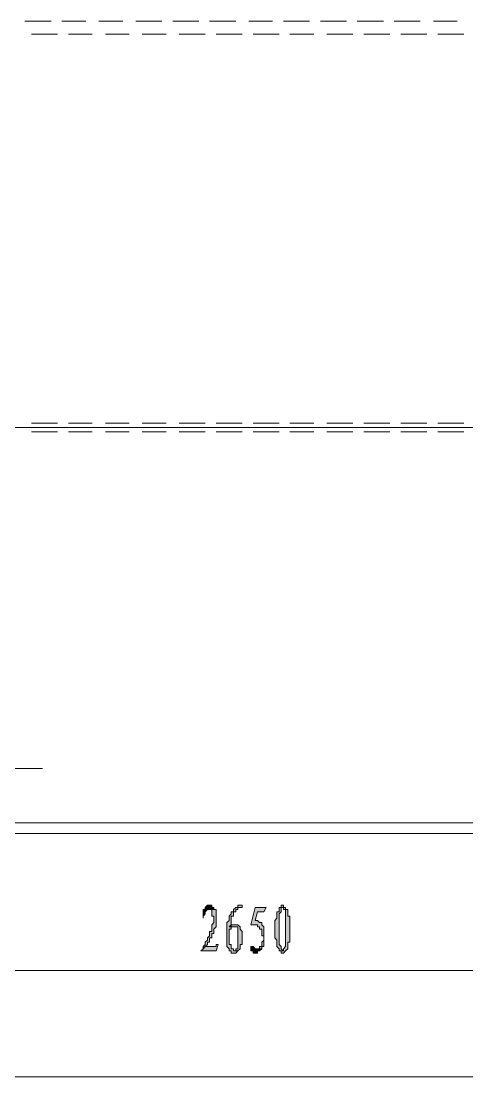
# Model space of a CAD drawing. Header units: millimetres. Extents: x 6 to 291, y 4 to 206.
# Drawn here: x 145.76 to 154.45, y 28.74 to 49.32 of the extents above; entities that cross this region are included whole.
import ezdxf

# ---------------------------------------------------------------- set-up
doc = ezdxf.new("R2010")
doc.units = ezdxf.units.MM
doc.layers.add('C00-00-00', color=7, linetype='Continuous')

msp = doc.modelspace()

# ---------------------------------------------------------------- hatches: boundary and pattern name
at = {"layer": 'C00-00-00'}
h = msp.add_hatch(color=256, dxfattribs=at)
h.dxf.hatch_style = 2
h.paths.add_polyline_path([(149.436663, 32.088674), (149.39433, 32.088674), (149.351997, 32.046341), (149.351997, 32.004008), (149.309663, 32.004008), (149.309663, 31.919341), (149.309663, 31.834674), (149.309663, 31.877008), (149.351997, 31.919341), (149.351997, 31.961674), (149.39433, 32.004008), (149.436663, 32.004008), (149.52133, 32.004008), (149.52133, 32.046341), (149.478997, 32.046341), (149.478997, 32.088674)])
h = msp.add_hatch(color=256, dxfattribs=at)
h.dxf.hatch_style = 2
h.paths.add_polyline_path([(149.521332, 32.004006), (149.436665, 32.004006), (149.478999, 32.004006), (149.478999, 31.961672), (149.478999, 31.877006), (149.521332, 31.877006), (149.521332, 31.750006), (149.478999, 31.707672), (149.478999, 31.623006), (149.478999, 31.580672), (149.436665, 31.580672), (149.436665, 31.538339), (149.436665, 31.496006), (149.394332, 31.453672), (149.394332, 31.411339), (149.351999, 31.369006), (149.351999, 31.326672), (149.309665, 31.284339), (149.309665, 31.242006), (149.351999, 31.284339), (149.394332, 31.326672), (149.394332, 31.369006), (149.436665, 31.369006), (149.436665, 31.411339), (149.436665, 31.453672), (149.478999, 31.453672), (149.478999, 31.496006), (149.478999, 31.538339), (149.521332, 31.538339), (149.521332, 31.580672), (149.521332, 31.623006), (149.563665, 31.665339), (149.563665, 31.750006), (149.563665, 31.919339), (149.563665, 31.961672), (149.563665, 32.004006)])
h = msp.add_hatch(color=256, dxfattribs=at)
h.dxf.hatch_style = 2
h.paths.add_polyline_path([(150.07167, 32.088674), (149.987003, 32.088674), (149.987003, 32.046341), (149.94467, 32.046341), (149.902337, 32.004008), (149.902337, 31.961674), (149.860003, 31.961674), (149.860003, 31.919341), (149.81767, 31.877008), (149.81767, 31.834674), (149.81767, 31.792341), (149.775337, 31.750008), (149.775337, 31.707674), (149.775337, 31.665341), (149.775337, 31.623008), (149.775337, 31.369008), (149.775337, 31.326674), (149.775337, 31.284341), (149.81767, 31.242008), (149.81767, 31.199674), (149.860003, 31.199674), (149.860003, 31.157341), (149.94467, 31.157341), (149.987003, 31.199674), (149.902337, 31.199674), (149.902337, 31.242008), (149.860003, 31.242008), (149.860003, 31.284341), (149.860003, 31.326674), (149.81767, 31.326674), (149.81767, 31.623008), (149.860003, 31.623008), (149.860003, 31.665341), (149.94467, 31.665341), (149.81767, 31.665341), (149.860003, 31.707674), (149.860003, 31.792341), (149.860003, 31.834674), (149.860003, 31.877008), (149.902337, 31.877008), (149.902337, 31.919341), (149.902337, 31.961674), (149.94467, 31.961674), (149.94467, 32.004008), (149.987003, 32.004008), (149.987003, 32.046341), (150.029337, 32.046341), (150.07167, 32.046341)])
h = msp.add_hatch(color=256, dxfattribs=at)
h.dxf.hatch_style = 2
h.paths.add_polyline_path([(150.537339, 32.046332), (150.325672, 32.046332), (150.241006, 31.707665), (150.325672, 31.707665), (150.368006, 31.707665), (150.368006, 31.665332), (150.410339, 31.665332), (150.410339, 31.622999), (150.452672, 31.622999), (150.452672, 31.580665), (150.452672, 31.495999), (150.495006, 31.495999), (150.495006, 31.411332), (150.452672, 31.368999), (150.452672, 31.326665), (150.452672, 31.284332), (150.410339, 31.284332), (150.410339, 31.241999), (150.368006, 31.241999), (150.325672, 31.241999), (150.452672, 31.241999), (150.452672, 31.284332), (150.495006, 31.284332), (150.495006, 31.326665), (150.495006, 31.368999), (150.495006, 31.622999), (150.495006, 31.665332), (150.452672, 31.707665), (150.452672, 31.749999), (150.410339, 31.749999), (150.368006, 31.792332), (150.325672, 31.792332), (150.368006, 31.961665), (150.495006, 31.961665)])
h = msp.add_hatch(color=256, dxfattribs=at)
h.dxf.hatch_style = 2
h.paths.add_polyline_path([(150.791329, 32.046332), (150.791329, 32.003999), (150.791329, 31.961665), (150.748996, 31.961665), (150.748996, 31.919332), (150.748996, 31.876999), (150.748996, 31.834665), (150.706662, 31.792332), (150.706662, 31.453665), (150.748996, 31.411332), (150.748996, 31.368999), (150.748996, 31.326665), (150.748996, 31.284332), (150.791329, 31.241999), (150.791329, 31.199665), (150.875996, 31.199665), (150.833662, 31.241999), (150.833662, 31.284332), (150.791329, 31.326665), (150.791329, 31.411332), (150.791329, 31.453665), (150.791329, 31.834665), (150.791329, 31.919332), (150.833662, 31.961665), (150.833662, 32.003999), (150.833662, 32.046332), (150.875996, 32.046332)])
h = msp.add_hatch(color=256, dxfattribs=at)
h.dxf.hatch_style = 2
h.paths.add_polyline_path([(150.875997, 32.088674), (150.833664, 32.088674), (150.833664, 32.046341), (150.791331, 32.046341), (150.875997, 32.046341), (150.875997, 32.004008), (150.918331, 32.004008), (150.918331, 31.919341), (150.918331, 31.623008), (150.918331, 31.326674), (150.918331, 31.284341), (150.875997, 31.242008), (150.875997, 31.199674), (150.791331, 31.199674), (150.833664, 31.199674), (150.833664, 31.157341), (150.875997, 31.157341), (150.918331, 31.199674), (150.960664, 31.242008), (150.960664, 31.284341), (150.960664, 31.369008), (151.002997, 31.369008), (151.002997, 31.453674), (151.002997, 31.496008), (151.002997, 31.707674), (151.002997, 31.750008), (151.002997, 31.877008), (150.960664, 31.877008), (150.960664, 31.961674), (150.960664, 32.004008), (150.918331, 32.004008), (150.918331, 32.046341), (150.875997, 32.046341)])
h = msp.add_hatch(color=256, dxfattribs=at)
h.dxf.hatch_style = 2
h.paths.add_polyline_path([(149.944659, 31.707674), (149.902326, 31.707674), (149.859992, 31.707674), (149.859992, 31.66534), (149.817659, 31.66534), (149.986992, 31.66534), (149.986992, 31.623007), (149.986992, 31.326674), (149.986992, 31.28434), (149.986992, 31.242007), (149.944659, 31.242007), (149.944659, 31.199674), (149.902326, 31.199674), (149.986992, 31.199674), (150.029326, 31.242007), (150.029326, 31.28434), (150.029326, 31.326674), (150.071659, 31.326674), (150.071659, 31.580674), (150.029326, 31.623007), (150.029326, 31.66534), (149.986992, 31.707674)])
h = msp.add_hatch(color=256, dxfattribs=at)
h.dxf.hatch_style = 2
h.paths.add_polyline_path([(149.606001, 31.326673), (149.563667, 31.326673), (149.563667, 31.28434), (149.521334, 31.28434), (149.352001, 31.28434), (149.309667, 31.242006), (149.267334, 31.199673), (149.563667, 31.199673)])
h = msp.add_hatch(color=256, dxfattribs=at)
h.dxf.hatch_style = 2
h.paths.add_polyline_path([(150.283333, 31.284331), (150.241, 31.284331), (150.241, 31.199664), (150.283333, 31.199664), (150.283333, 31.157331), (150.368, 31.157331), (150.368, 31.199664), (150.410333, 31.199664), (150.452667, 31.241997), (150.325667, 31.241997)])

# ---------------------------------------------------------------- linework, layer by layer
at = {"layer": 'C00-00-00', "lineweight": 5}
for points in [[(145.838337, 49.31834), (146.346332, 49.31834)], [(146.557996, 49.31834), (147.023665, 49.31834)], [(147.277671, 49.31834), (147.74334, 49.31834)], [(147.997329, 49.31834), (148.505341, 49.31834)], [(148.717004, 49.31834), (149.225, 49.31834)], [(149.436663, 49.31834), (149.944659, 49.31834)], [(150.198665, 49.31834), (150.664334, 49.31834)], [(150.875997, 49.31834), (151.383993, 49.31834)], [(151.595672, 49.31834), (152.103668, 49.31834)], [(152.315331, 49.31834), (152.823327, 49.31834)], [(153.035006, 49.31834), (153.543002, 49.31834)], [(153.797008, 49.31834), (154.262661, 49.31834)], [(145.965331, 49.064334), (146.473327, 49.064334)], [(146.685006, 49.064334), (147.15066, 49.064334)], [(147.404665, 49.064334), (147.870335, 49.064334)], [(148.12434, 49.064334), (148.589994, 49.064334)], [(148.843999, 49.064334), (149.351995, 49.064334)], [(149.563674, 49.064334), (150.07167, 49.064334)], [(150.283333, 49.064334), (150.791329, 49.064334)], [(151.002992, 49.064334), (151.468661, 49.064334)], [(151.722667, 49.064334), (152.230663, 49.064334)], [(152.442326, 49.064334), (152.950338, 49.064334)], [(153.162001, 49.064334), (153.669997, 49.064334)], [(153.88166, 49.064334), (154.389672, 49.064334)], [(110.109001, 41.401995), (265.21834, 41.401995)], [(145.965331, 41.486663), (146.473327, 41.486663)], [(146.685006, 41.486663), (147.15066, 41.486663)], [(147.404665, 41.486663), (147.870335, 41.486663)], [(148.12434, 41.486663), (148.589994, 41.486663)], [(148.843999, 41.486663), (149.351995, 41.486663)], [(149.563674, 41.486663), (150.07167, 41.486663)], [(150.283333, 41.486663), (150.791329, 41.486663)], [(151.002992, 41.486663), (151.468661, 41.486663)], [(151.722667, 41.486663), (152.230663, 41.486663)], [(152.442326, 41.486663), (152.950338, 41.486663)], [(153.162001, 41.486663), (153.669997, 41.486663)], [(153.88166, 41.486663), (154.389672, 41.486663)], [(146.473327, 41.317342), (145.965331, 41.317342)], [(147.15066, 41.317342), (146.685006, 41.317342)], [(147.870335, 41.317342), (147.404665, 41.317342)], [(148.589994, 41.317342), (148.12434, 41.317342)], [(149.351995, 41.317342), (148.843999, 41.317342)], [(150.07167, 41.317342), (149.563674, 41.317342)], [(150.791329, 41.317342), (150.283333, 41.317342)], [(151.468661, 41.317342), (151.002992, 41.317342)], [(152.230663, 41.317342), (151.722667, 41.317342)], [(152.950338, 41.317342), (152.442326, 41.317342)], [(153.669997, 41.317342), (153.162001, 41.317342)], [(154.389672, 41.317342), (153.88166, 41.317342)], [(146.176995, 34.755663), (140.123327, 34.755663), (137.37167, 37.46501)], [(111.97167, 33.697329), (255.989672, 33.697329)], [(111.97167, 33.485666), (255.989672, 33.485666)], [(138.00666, 30.818661), (162.348327, 30.818661)], [(255.524003, 28.744337), (112.564334, 28.744337)]]:
    msp.add_lwpolyline(points, dxfattribs=at)
at = {"layer": 'C00-00-00', "lineweight": 13}
for points in [[(149.436663, 32.088674), (149.39433, 32.088674), (149.351997, 32.046341), (149.351997, 32.004008), (149.309663, 32.004008), (149.309663, 31.919341), (149.309663, 31.834674), (149.309663, 31.877008), (149.351997, 31.919341), (149.351997, 31.961674), (149.39433, 32.004008), (149.436663, 32.004008), (149.52133, 32.004008), (149.52133, 32.046341), (149.478997, 32.046341), (149.478997, 32.088674)], [(149.521332, 32.004006), (149.436665, 32.004006), (149.478999, 32.004006), (149.478999, 31.961672), (149.478999, 31.877006), (149.521332, 31.877006), (149.521332, 31.750006), (149.478999, 31.707672), (149.478999, 31.623006), (149.478999, 31.580672), (149.436665, 31.580672), (149.436665, 31.538339), (149.436665, 31.496006), (149.394332, 31.453672), (149.394332, 31.411339), (149.351999, 31.369006), (149.351999, 31.326672), (149.309665, 31.284339), (149.309665, 31.242006), (149.351999, 31.284339), (149.394332, 31.326672), (149.394332, 31.369006), (149.436665, 31.369006), (149.436665, 31.411339), (149.436665, 31.453672), (149.478999, 31.453672), (149.478999, 31.496006), (149.478999, 31.538339), (149.521332, 31.538339), (149.521332, 31.580672), (149.521332, 31.623006), (149.563665, 31.665339), (149.563665, 31.750006), (149.563665, 31.919339), (149.563665, 31.961672), (149.563665, 32.004006)], [(150.07167, 32.088674), (149.987003, 32.088674), (149.987003, 32.046341), (149.94467, 32.046341), (149.902337, 32.004008), (149.902337, 31.961674), (149.860003, 31.961674), (149.860003, 31.919341), (149.81767, 31.877008), (149.81767, 31.834674), (149.81767, 31.792341), (149.775337, 31.750008), (149.775337, 31.707674), (149.775337, 31.665341), (149.775337, 31.623008), (149.775337, 31.369008), (149.775337, 31.326674), (149.775337, 31.284341), (149.81767, 31.242008), (149.81767, 31.199674), (149.860003, 31.199674), (149.860003, 31.157341), (149.94467, 31.157341), (149.987003, 31.199674), (149.902337, 31.199674), (149.902337, 31.242008), (149.860003, 31.242008), (149.860003, 31.284341), (149.860003, 31.326674), (149.81767, 31.326674), (149.81767, 31.623008), (149.860003, 31.623008), (149.860003, 31.665341), (149.94467, 31.665341), (149.81767, 31.665341), (149.860003, 31.707674), (149.860003, 31.792341), (149.860003, 31.834674), (149.860003, 31.877008), (149.902337, 31.877008), (149.902337, 31.919341), (149.902337, 31.961674), (149.94467, 31.961674), (149.94467, 32.004008), (149.987003, 32.004008), (149.987003, 32.046341), (150.029337, 32.046341), (150.07167, 32.046341)], [(150.537339, 32.046332), (150.325672, 32.046332), (150.241006, 31.707665), (150.325672, 31.707665), (150.368006, 31.707665), (150.368006, 31.665332), (150.410339, 31.665332), (150.410339, 31.622999), (150.452672, 31.622999), (150.452672, 31.580665), (150.452672, 31.495999), (150.495006, 31.495999), (150.495006, 31.411332), (150.452672, 31.368999), (150.452672, 31.326665), (150.452672, 31.284332), (150.410339, 31.284332), (150.410339, 31.241999), (150.368006, 31.241999), (150.325672, 31.241999), (150.452672, 31.241999), (150.452672, 31.284332), (150.495006, 31.284332), (150.495006, 31.326665), (150.495006, 31.368999), (150.495006, 31.622999), (150.495006, 31.665332), (150.452672, 31.707665), (150.452672, 31.749999), (150.410339, 31.749999), (150.368006, 31.792332), (150.325672, 31.792332), (150.368006, 31.961665), (150.495006, 31.961665)], [(150.791329, 32.046332), (150.791329, 32.003999), (150.791329, 31.961665), (150.748996, 31.961665), (150.748996, 31.919332), (150.748996, 31.876999), (150.748996, 31.834665), (150.706662, 31.792332), (150.706662, 31.453665), (150.748996, 31.411332), (150.748996, 31.368999), (150.748996, 31.326665), (150.748996, 31.284332), (150.791329, 31.241999), (150.791329, 31.199665), (150.875996, 31.199665), (150.833662, 31.241999), (150.833662, 31.284332), (150.791329, 31.326665), (150.791329, 31.411332), (150.791329, 31.453665), (150.791329, 31.834665), (150.791329, 31.919332), (150.833662, 31.961665), (150.833662, 32.003999), (150.833662, 32.046332), (150.875996, 32.046332)], [(150.875997, 32.088674), (150.833664, 32.088674), (150.833664, 32.046341), (150.791331, 32.046341), (150.875997, 32.046341), (150.875997, 32.004008), (150.918331, 32.004008), (150.918331, 31.919341), (150.918331, 31.623008), (150.918331, 31.326674), (150.918331, 31.284341), (150.875997, 31.242008), (150.875997, 31.199674), (150.791331, 31.199674), (150.833664, 31.199674), (150.833664, 31.157341), (150.875997, 31.157341), (150.918331, 31.199674), (150.960664, 31.242008), (150.960664, 31.284341), (150.960664, 31.369008), (151.002997, 31.369008), (151.002997, 31.453674), (151.002997, 31.496008), (151.002997, 31.707674), (151.002997, 31.750008), (151.002997, 31.877008), (150.960664, 31.877008), (150.960664, 31.961674), (150.960664, 32.004008), (150.918331, 32.004008), (150.918331, 32.046341), (150.875997, 32.046341)], [(149.944659, 31.707674), (149.902326, 31.707674), (149.859992, 31.707674), (149.859992, 31.66534), (149.817659, 31.66534), (149.986992, 31.66534), (149.986992, 31.623007), (149.986992, 31.326674), (149.986992, 31.28434), (149.986992, 31.242007), (149.944659, 31.242007), (149.944659, 31.199674), (149.902326, 31.199674), (149.986992, 31.199674), (150.029326, 31.242007), (150.029326, 31.28434), (150.029326, 31.326674), (150.071659, 31.326674), (150.071659, 31.580674), (150.029326, 31.623007), (150.029326, 31.66534), (149.986992, 31.707674)], [(149.606001, 31.326673), (149.563667, 31.326673), (149.563667, 31.28434), (149.521334, 31.28434), (149.352001, 31.28434), (149.309667, 31.242006), (149.267334, 31.199673), (149.563667, 31.199673)], [(150.283333, 31.284331), (150.241, 31.284331), (150.241, 31.199664), (150.283333, 31.199664), (150.283333, 31.157331), (150.368, 31.157331), (150.368, 31.199664), (150.410333, 31.199664), (150.452667, 31.241997), (150.325667, 31.241997)]]:
    msp.add_lwpolyline(points, close=True, dxfattribs=at)

doc.saveas('drawing.dxf')
